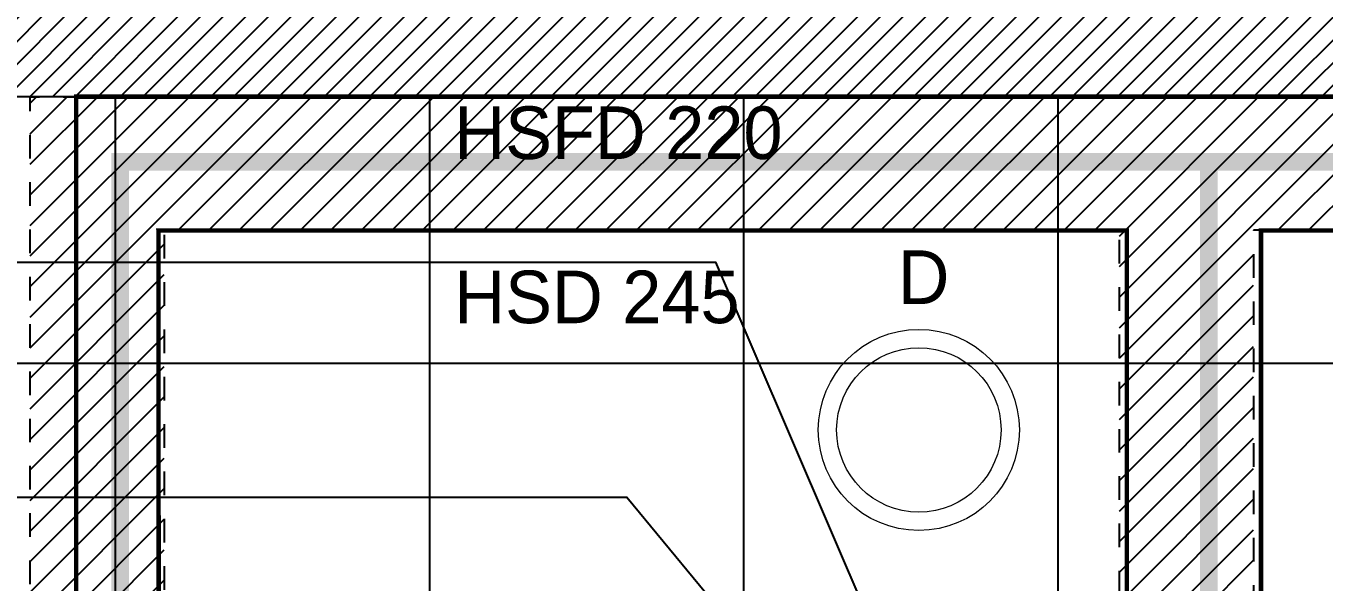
# Model space of a CAD drawing. Header units: centimetres. Extents: x -58072 to 12532, y -30603 to 6224.
# Drawn here: x 9159.9 to 9450.3, y 4173.7 to 4298 of the extents above; entities that cross this region are included whole.
import ezdxf

# ---------------------------------------------------------------- set-up
doc = ezdxf.new("R2010")
doc.units = ezdxf.units.CM
doc.linetypes.add('prlm_gaz', pattern=[36, 24, -3, 0, -3, 0, -3, 0, -3])
doc.linetypes.add('VW-01', pattern=[0.41656, 0.20828, -0.20828])
for name, color, linetype in [('B Faux plafonds', 252, 'Continuous'), ('B Faux plafonds_Hatch', 9, 'Continuous'), ('B GÈnÈral_Hatch', 252, 'Continuous'), ('B Général', 252, 'Continuous'), ('C ANNOTATIONS-prestations', 252, 'Continuous'), ('C ANNOTATIONS-prestations_Hatch', 252, 'Continuous'), ('C ANNOTATIONS-texte', 252, 'Continuous'), ('prlm-MOD', 7, 'Continuous')]:
    doc.layers.add(name, color=color, linetype=linetype)
doc.layers.add('prlm-ELEC-CFO', color=1, linetype='Continuous', lineweight=25)
doc.layers.add('prlm-GAZ', color=2, linetype='Continuous', lineweight=25)
doc.styles.add('Eurostile', font='Eurosti.TTF')
doc.styles.add('prlm-elec-cfo', font='comic.ttf', dxfattribs={"height": 12})

# ---------------------------------------------------------------- blocks, each defined once
blk = doc.blocks.new('xi.lumD')
at = {"layer": 'prlm-ELEC-CFO', "color": 0, "linetype": 'ByBlock', "lineweight": 13}
for radius in [22.49, 18.39]:
    blk.add_circle((0, 0), radius, dxfattribs=at)

msp = doc.modelspace()

# ---------------------------------------------------------------- hatches: boundary and pattern name
at = {"layer": 'B Faux plafonds_Hatch', "linetype": 'Continuous'}
h = msp.add_hatch(dxfattribs=at)
h.set_pattern_fill('F_P__SOFFITE', color=256, style=0, pattern_type=2)
h.set_pattern_definition([(45, (0, 0.2205), (-3.5277778, 3.3072917), [])])
h.paths.add_polyline_path([(9434.485, 4137.39), (9404.485, 4137.39), (9404.485, 4252.368), (9190.796, 4252.368), (9190.796, 4137.39), (9189.484, 4137.39), (9189.484, 3716.389), (9190.796, 3716.389), (9190.796, 2350.491), (9160.796, 2350.491), (9160.796, 4282.223), (9171, 4282.223), (9171, 4282.368), (11431.445, 4282.368), (11431.445, 4252.368), (9434.485, 4252.368)])
at = {"layer": 'B GÈnÈral_Hatch', "linetype": 'Continuous'}
h = msp.add_hatch(dxfattribs=at)
h.set_pattern_fill('50_BETON', color=256, style=0, pattern_type=2)
h.set_pattern_definition([(45, (0, 0), (2.4253472, -2.6458333), [])])
h.paths.add_polyline_path([(9157.344, 4300.229), (9157.345, 4282.229), (10082.189, 4282.287), (10082.188, 4300.287)])
at = {"layer": 'C ANNOTATIONS-prestations_Hatch', "linetype": 'Continuous'}
h = msp.add_hatch(dxfattribs=at)
h.set_pattern_fill('DALETTES TERRASSE 50X50', color=256, scale=1.406016, style=0, pattern_type=2)
h.set_pattern_definition([(0, (9531.354, 4152.3), (4e-15, -70.3008), []), (-90, (9531.354, 4152.3), (70.3008, 0), [])])
h.paths.add_polyline_path([(8944.484, 4282.216), (8944.484, 4137.39), (9060.484, 4137.39), (9060.484, 2350.491), (9190.484, 2350.491), (9190.796, 3716.389), (9189.484, 3716.389), (9189.484, 4137.39), (9812.484, 4137.39), (9812.484, 4152.352), (11301.042, 4152.352), (11301.042, 2971.388), (11431.443, 2971.388), (11431.445, 4152.297), (11431.445, 4282.297)])

# ---------------------------------------------------------------- linework, layer by layer
at = {"layer": 'B Faux plafonds', "linetype": 'VW-01', "ltscale": 25.4, "flags": 128}
msp.add_lwpolyline([(9434.485, 4137.39), (9404.485, 4137.39), (9404.485, 4252.368), (9190.796, 4252.368), (9190.796, 4137.39), (9189.484, 4137.39), (9189.484, 3716.389), (9190.796, 3716.389), (9190.796, 2350.491), (9160.796, 2350.491), (9160.796, 4282.223), (9171, 4282.223), (9171, 4282.368), (11431.445, 4282.368), (11431.445, 4252.368), (9434.485, 4252.368)], close=True, dxfattribs=at)
at = {"layer": 'B Général', "linetype": 'Continuous', "lineweight": 18}
msp.add_line((9157.345, 4282.229), (10082.189, 4282.287), dxfattribs=at)
at = {"layer": 'B Général', "linetype": 'Continuous'}
msp.add_line((9157.345, 4282.229), (10082.189, 4282.287), dxfattribs=at)
at = {"layer": 'C ANNOTATIONS-prestations', "linetype": 'Continuous', "flags": 128}
msp.add_lwpolyline([(8944.484, 4282.216), (8944.484, 4137.39), (9060.484, 4137.39), (9060.484, 2350.491), (9190.484, 2350.491), (9190.796, 3716.389), (9189.484, 3716.389), (9189.484, 4137.39), (9812.484, 4137.39), (9812.484, 4152.352), (11301.042, 4152.352), (11301.042, 2971.388), (11431.443, 2971.388), (11431.445, 4152.297), (11431.445, 4282.297)], close=True, dxfattribs=at)
at = {"layer": 'prlm-GAZ'}
for points in [[(8968.798, 4558.931), (8968.798, 4245.211), (9314.118, 4245.211), (9382.543, 4085.875)], [(8999.278, 3202.189), (9106.058, 3201.454), (9106.058, 4192.669), (9294.32, 4192.669), (9383.72, 4084.45)]]:
    msp.add_lwpolyline(points, dxfattribs=at)
at = {"layer": 'prlm-GAZ', "linetype": 'prlm_gaz', "ltscale": 0.8, "const_width": 4}
for points in [[(9180.94, 2358.432), (9180.94, 4267.645), (11285.943, 4267.645), (11285.943, 4291.917)], [(9424.485, 4119.39), (9424.485, 4267.645)]]:
    msp.add_lwpolyline(points, dxfattribs=at)
at = {"layer": 'prlm-MOD', "const_width": 1}
msp.add_lwpolyline([(11294.284, 4282.292), (11294.284, 4252.292), (9436.166, 4252.292), (9436.166, 4137.39), (9406.166, 4137.39), (9406.166, 4252.292), (9189.484, 4252.292), (9190.796, 2350.491), (9171.084, 2350.491), (9171.084, 4282.223), (11294.284, 4282.292)], dxfattribs=at)

# ---------------------------------------------------------------- block references
at = {"layer": 'prlm-ELEC-CFO', "rotation": 90}
msp.add_blockref('xi.lumD', (9359.616, 4207.694), dxfattribs=at)

# ---------------------------------------------------------------- texts
at = {"layer": 'C ANNOTATIONS-texte', "char_height": 11.7593, "width": 93.10035, "attachment_point": 1, "line_spacing_factor": 0.894578, "style": 'Eurostile'}
for s, insert in [('HSFD 220', (9255.7, 4280.051)), ('HSD 245', (9255.7, 4243.328))]:
    msp.add_mtext(s, dxfattribs=dict(at, insert=insert))

# ---------------------------------------------------------------- next in the draw order: texts
at = {"layer": 'prlm-ELEC-CFO', "lineweight": 20, "insert": (9360.665, 4247.859), "char_height": 12, "attachment_point": 2, "line_spacing_factor": 0.8, "style": 'prlm-elec-cfo', "bg_fill": 3, "box_fill_scale": 0.95, "bg_fill_color": 256, "bg_fill_transparency": 0}
msp.add_mtext('D', dxfattribs=at)

doc.saveas('drawing.dxf')
